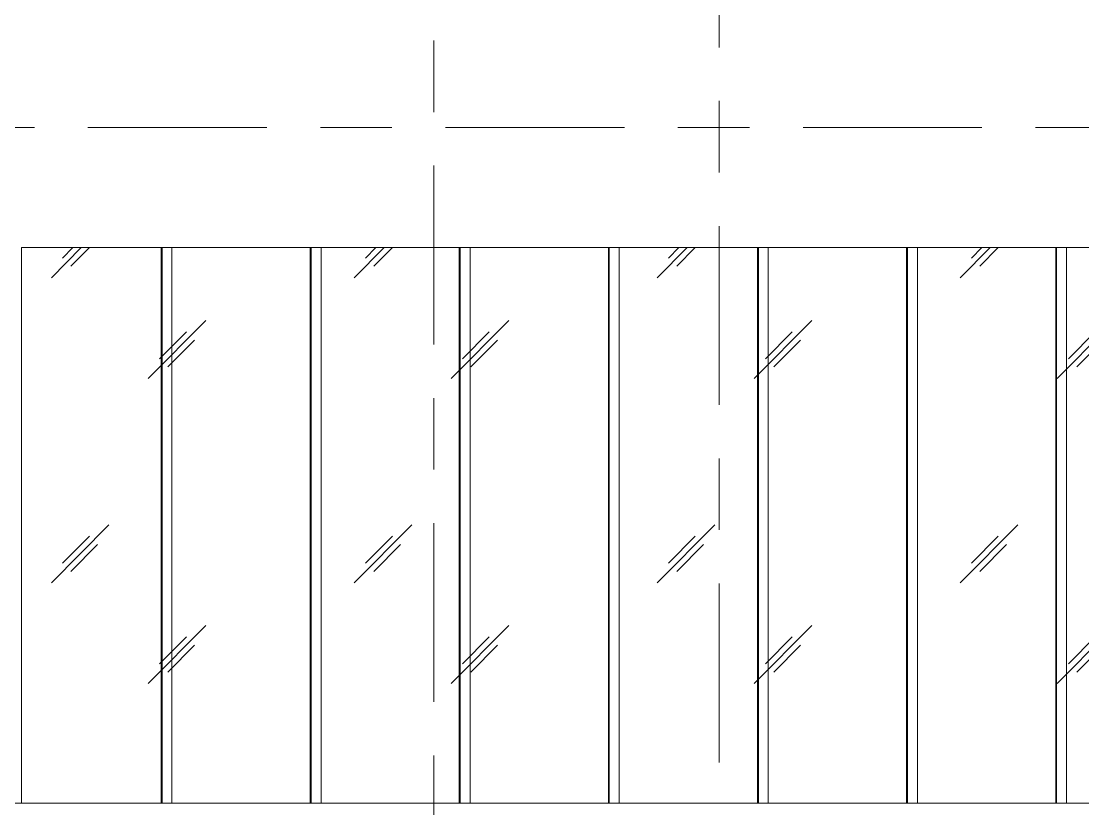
# Model space of a CAD drawing. Header units: millimetres. Extents: x -2100 to 124761, y -10432 to 93550.
# Drawn here: x 22201 to 29271, y 10962 to 16208 of the extents above; entities that cross this region are included whole.
import ezdxf

# ---------------------------------------------------------------- set-up
doc = ezdxf.new("R2010")
doc.units = ezdxf.units.MM
doc.linetypes.add('Centre', pattern=[31.75, 6.35, -4.7625, 15.875, -4.7625])
for name, color, linetype, lineweight in [('A-GLAZ-CWMG', 55, 'Continuous', 5), ('KINH', 152, 'Continuous', 5), ('NET-THAY', 2, 'Continuous', 9), ('TRUC', 225, 'Continuous', 5)]:
    doc.layers.add(name, color=color, linetype=linetype, lineweight=lineweight)

# ---------------------------------------------------------------- blocks, each defined once
blk = doc.blocks.new('Rectangular Mullion - Rectangular Mullion-V44-MẶT ĐỨNG TRỤC A-Q')
at = {"layer": 'A-GLAZ-CWMG'}
for p, q in [((23132.8, 14700), (23132.8, 11000)), ((23138.7, 14700), (23138.7, 11000)), ((23204.9, 14700), (23204.9, 11000))]:
    blk.add_line(p, q, dxfattribs=at)

msp = doc.modelspace()

# ---------------------------------------------------------------- hatches: boundary and pattern name
at = {"layer": 'KINH'}
h = msp.add_hatch(dxfattribs=at)
h.set_pattern_fill('FP_11', color=256, angle=180, style=0, pattern_type=2)
h.set_pattern_definition([(225.204, (37422.6, 24298.4), (-0.002, -2032), [252.7, -2610.8]), (225.204, (37477.4, 24243.3), (-0.002, -2032), [252.7, -2610.8]), (225.204, (37552.7, 24374.3), (-0.002, -2032), [544.27, -2319.24]), (225.204, (38794.5, 22937), (-0.002, -2032), [252.7, -2610.8]), (225.204, (38849.3, 22881.8), (-0.002, -2032), [252.7, -2610.8]), (225.204, (38924.7, 23012.9), (-0.002, -2032), [544.27, -2319.24])])
h.paths.add_polyline_path([(22202.5, 14700), (22202.5, 11000), (32826.6, 11000), (32826.6, 14700)])

# ---------------------------------------------------------------- linework, layer by layer
at = {"layer": 'NET-THAY'}
for q in [(22202.5, 14700), (32826.6, 11000)]:
    msp.add_line((22202.5, 11000), q, dxfattribs=at)
msp.add_lwpolyline([(32826.6, 11000), (32826.6, 14700), (22202.5, 14700)], dxfattribs=at)
at = {"layer": 'TRUC', "linetype": 'Centre', "ltscale": 75}
for p, q in [((24949.9, -5827.8), (24949.9, 93540.4)), ((26849.9, -3849.3), (26849.9, 93540.4)), ((-2000.1, 15500), (44599.9, 15500)), ((-2000.1, 11000), (44599.9, 11000))]:
    msp.add_line(p, q, dxfattribs=at)

# ---------------------------------------------------------------- block references
at = {"layer": 'A-GLAZ-CWMG'}
for p in [(0, 0), (992.9, 0), (1985.8, 0), (2978.7, 0), (3971.6, 0), (4964.5, 0), (5957.4, 0)]:
    msp.add_blockref('Rectangular Mullion - Rectangular Mullion-V44-MẶT ĐỨNG TRỤC A-Q', p, dxfattribs=at)

doc.saveas('drawing.dxf')
